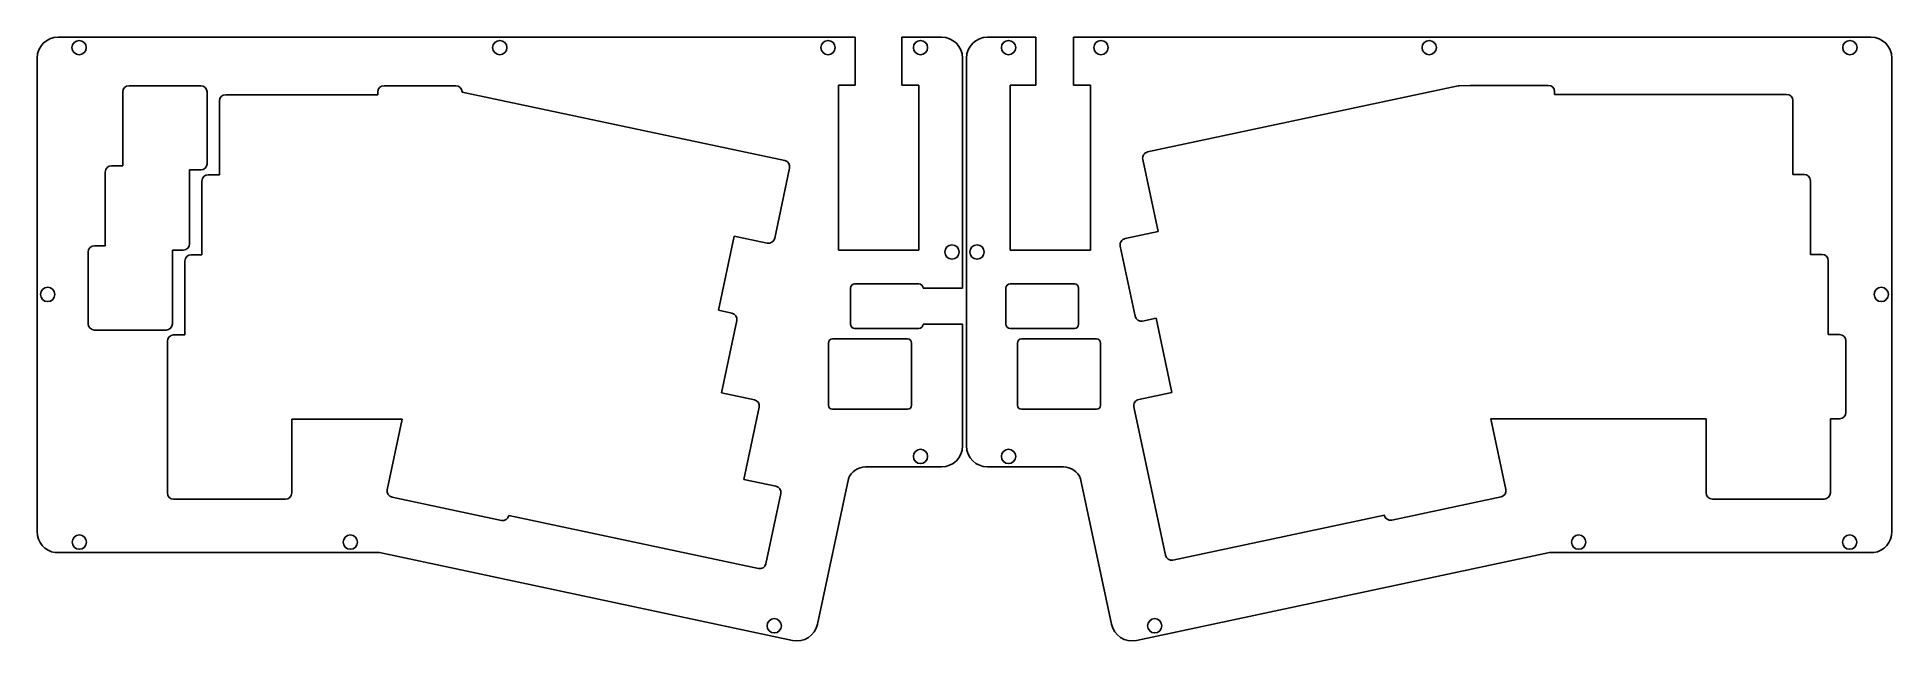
# Model space of a CAD drawing. Header units: inches. Extents: x 27 to 469, y 22 to 166.
import ezdxf

# ---------------------------------------------------------------- set-up
doc = ezdxf.new("R2010")
doc.units = ezdxf.units.IN
doc.header["$MEASUREMENT"] = 0

msp = doc.modelspace()

# ---------------------------------------------------------------- linework, layer by layer
for p, q in [((222.04, 166.16), (32.28, 166.16)), ((222.04, 154.74), (222.04, 166.16)), ((242.55, 166.16), (233.15, 166.16)), ((233.15, 154.74), (233.15, 166.16)), ((253.51, 166.16), (265.01, 166.16)), ((265.01, 166.16), (265.01, 154.74)), ((274.01, 166.16), (463.77, 166.16)), ((274.01, 166.16), (274.01, 154.74)), ((27.29, 48.49), (27.29, 161.16)), ((247.55, 106.43), (247.55, 161.16)), ((248.51, 68.88), (248.51, 161.16)), ((468.77, 48.49), (468.77, 161.16)), ((218.04, 154.74), (222.04, 154.74)), ((218.04, 115.44), (218.04, 154.74)), ((218.04, 154.74), (222.04, 154.74)), ((233.15, 154.74), (237.15, 154.74)), ((237.15, 154.74), (233.15, 154.74)), ((237.15, 154.74), (237.15, 115.44)), ((258.9, 154.74), (258.9, 115.44)), ((265.01, 154.74), (258.9, 154.74)), ((278.01, 154.74), (274.01, 154.74)), ((278.01, 115.44), (278.01, 154.74)), ((218.04, 115.44), (237.15, 115.44)), ((278.01, 115.44), (258.9, 115.44)), ((220.88, 97.83), (220.88, 106.43)), ((221.88, 107.43), (237.15, 107.43)), ((238.15, 106.43), (247.55, 106.43)), ((257.9, 106.43), (257.9, 97.83)), ((274.18, 107.43), (258.9, 107.43)), ((275.18, 97.83), (275.18, 106.43)), ((238.15, 97.83), (247.55, 97.83)), ((247.55, 68.88), (247.55, 97.83)), ((215.64, 93.34), (215.64, 78.59)), ((234.44, 94.34), (216.64, 94.34)), ((237.15, 96.83), (221.88, 96.83)), ((235.44, 78.59), (235.44, 93.34)), ((258.9, 96.83), (274.18, 96.83)), ((260.62, 78.59), (260.62, 93.34)), ((261.62, 94.34), (279.42, 94.34)), ((280.42, 93.34), (280.42, 78.59)), ((216.64, 77.59), (234.44, 77.59)), ((279.42, 77.59), (261.62, 77.59)), ((242.55, 63.88), (224.48, 63.88)), ((253.51, 63.88), (271.57, 63.88)), ((220.4, 61.05), (213.04, 26.45)), ((275.65, 61.05), (283.01, 26.45)), ((108.81, 43.49), (31.62, 43.49)), ((207.11, 22.6), (108.81, 43.49)), ((288.94, 22.6), (387.25, 43.49)), ((387.25, 43.49), (464.43, 43.49))]:
    msp.add_line(p, q)
at = {"color": 7, "linetype": 'Continuous', "lineweight": 25}
for p, q in [((66.23, 154.6), (49.17, 154.6)), ((126.94, 154.6), (109.88, 154.6)), ((365.54, 154.55), (291.6, 138.83)), ((368.38, 154.68), (365.79, 154.58)), ((386.97, 154.68), (368.44, 154.68)), ((47.67, 153.1), (47.67, 135.55)), ((67.73, 136.04), (67.73, 153.1)), ((70.69, 150.96), (70.69, 133.41)), ((108.38, 152.46), (72.19, 152.46)), ((108.38, 153.1), (108.38, 152.46)), ((128.44, 153.09), (128.44, 153.1)), ((205.24, 136.77), (128.44, 153.09)), ((388.47, 152.54), (388.47, 153.18)), ((443.7, 152.54), (388.47, 152.54)), ((445.2, 133.49), (445.2, 151.04)), ((290.44, 137.05), (294.09, 119.88)), ((43.51, 134.05), (43.51, 116.5)), ((47.67, 135.55), (45.01, 135.55)), ((63.57, 134.54), (66.23, 134.54)), ((63.57, 116.99), (63.57, 134.54)), ((70.69, 133.41), (68.03, 133.41)), ((202.85, 118.3), (206.4, 134.99)), ((447.87, 133.49), (445.2, 133.49)), ((66.53, 131.91), (66.53, 114.36)), ((449.37, 114.44), (449.37, 131.99)), ((294.09, 119.88), (286.25, 118.21)), ((39.44, 115), (39.44, 97.94)), ((43.51, 116.5), (40.94, 116.5)), ((59.5, 115.49), (62.07, 115.49)), ((59.5, 97.94), (59.5, 115.49)), ((189.47, 101.17), (193.22, 118.81)), ((193.22, 118.81), (201.07, 117.15)), ((285.09, 116.43), (288.64, 99.74)), ((62.46, 112.86), (62.46, 95.31)), ((66.53, 114.36), (63.96, 114.36)), ((452.13, 114.44), (449.37, 114.44)), ((453.63, 95.39), (453.63, 112.94)), ((192.66, 100.49), (189.47, 101.17)), ((190.17, 81.54), (193.82, 98.71)), ((290.42, 98.59), (293.61, 99.27)), ((293.61, 99.27), (297.36, 81.63)), ((40.94, 96.44), (58, 96.44)), ((58.29, 93.81), (58.29, 57.7)), ((62.46, 95.31), (59.79, 95.31)), ((456.31, 95.39), (453.63, 95.39)), ((457.81, 76.83), (457.81, 93.89)), ((198.01, 79.88), (190.17, 81.54)), ((297.36, 81.63), (289.51, 79.96)), ((87.89, 75.25), (114.2, 75.25)), ((87.89, 57.7), (87.89, 75.25)), ((114.2, 75.25), (110.63, 58.46)), ((195.52, 60.93), (199.17, 78.1)), ((288.35, 78.18), (295.86, 42.85)), ((373.32, 75.33), (424.53, 75.33)), ((376.89, 58.54), (373.32, 75.33)), ((424.53, 75.33), (424.53, 57.73)), ((454.13, 75.33), (454.13, 57.73)), ((454.13, 75.33), (456.31, 75.33)), ((203.15, 59.31), (195.52, 60.93)), ((200.76, 40.84), (204.31, 57.53)), ((59.79, 56.2), (86.39, 56.2)), ((111.79, 56.68), (137.79, 51.16)), ((349.73, 51.24), (375.73, 56.76)), ((426.03, 56.23), (452.63, 56.23)), ((139.56, 52.32), (198.98, 39.69)), ((139.56, 52.31), (139.56, 52.32))]:
    msp.add_line(p, q, dxfattribs=at)
at = {"linetype": 'Continuous', "lineweight": 25}
msp.add_line((297.64, 41.69), (347.96, 52.39), dxfattribs=at)
for centre in [(37.29, 163.66), (137.42, 163.66), (215.55, 163.66), (237.55, 163.66), (258.51, 163.66), (280.51, 163.66), (358.64, 163.66), (458.77, 163.66), (245.05, 115.02), (251.01, 115.02), (29.81, 104.93), (466.24, 104.93), (237.55, 66.38), (258.51, 66.38), (37.34, 45.99), (101.85, 45.99), (394.21, 45.99), (458.72, 45.99), (202.74, 26.08), (293.31, 26.08)]:
    msp.add_circle(centre, 1.7)
for centre, radius, start, end in [((32.29, 161.16), 5, 90, 180), ((242.55, 161.16), 5, 0, 90), ((253.51, 161.16), 5, 90, 180), ((463.77, 161.16), 5, 0, 90), ((221.88, 106.43), 1, 90, 180), ((237.15, 106.43), 1, 0, 90), ((258.9, 106.43), 1, 90, 180), ((274.18, 106.43), 1, 0, 90), ((221.88, 97.83), 1, 180, 270), ((237.15, 97.83), 1, 270, 0), ((258.9, 97.83), 1, 180, 270), ((274.18, 97.83), 1, 270, 0), ((216.64, 93.34), 1, 90, 180), ((234.44, 93.34), 1, 0, 90), ((261.62, 93.34), 1, 90, 180), ((279.42, 93.34), 1, 0, 90), ((216.64, 78.59), 1, 180, 270), ((234.44, 78.59), 1, 270, 0), ((261.62, 78.59), 1, 180, 270), ((279.42, 78.59), 1, 270, 0), ((242.55, 68.88), 5, 270, 0), ((253.51, 68.88), 5, 180, 270), ((224.48, 59.53), 4.36, 90, 159.5009), ((271.57, 59.53), 4.36, 20.4991, 90), ((32.34, 48.49), 5.05, 180, 261.8629), ((463.72, 48.49), 5.05, 278.1371, 0), ((208.15, 27.49), 5, 258, 348), ((287.9, 27.49), 5, 192, 282)]:
    msp.add_arc(centre, radius, start, end)
at = {"color": 7, "linetype": 'Continuous', "lineweight": 25}
for centre, start, end in [((49.17, 153.1), 90, 180), ((66.23, 153.1), 0, 90), ((109.88, 153.1), 90, 180), ((126.94, 153.1), 0, 90), ((365.85, 153.08), 92.2937, 102), ((368.44, 153.18), 90, 92.2937), ((386.97, 153.18), 0, 90), ((72.19, 150.96), 90, 180), ((443.7, 151.04), 0, 90), ((291.91, 137.36), 102, 192), ((45.01, 134.05), 90, 180), ((66.23, 136.04), 270, 0), ((68.03, 131.91), 90, 180), ((204.93, 135.3), 348, 78), ((447.87, 131.99), 0, 90), ((40.94, 115), 90, 180), ((62.07, 116.99), 270, 0), ((201.38, 118.61), 258, 348), ((286.56, 116.74), 102, 192), ((63.96, 112.86), 90, 180), ((452.13, 112.94), 0, 90), ((40.94, 97.94), 180, 270), ((58, 97.94), 270, 0), ((192.35, 99.02), 348, 78), ((290.11, 100.05), 192, 282), ((59.79, 93.81), 90, 180), ((456.31, 93.89), 0, 90), ((197.7, 78.41), 348, 78), ((289.82, 78.49), 102, 192), ((456.31, 76.83), 270, 0), ((59.79, 57.7), 180, 270), ((86.39, 57.7), 270, 0), ((112.1, 58.15), 168, 258), ((202.84, 57.84), 348, 78), ((375.42, 58.23), 282, 12), ((426.03, 57.73), 180, 270), ((452.63, 57.73), 270, 0), ((138.1, 52.62), 258, 348), ((349.42, 52.71), 192.1532, 282), ((199.29, 41.15), 258, 348), ((297.33, 43.16), 192, 282)]:
    msp.add_arc(centre, 1.5, start, end, dxfattribs=at)

doc.saveas('drawing.dxf')
